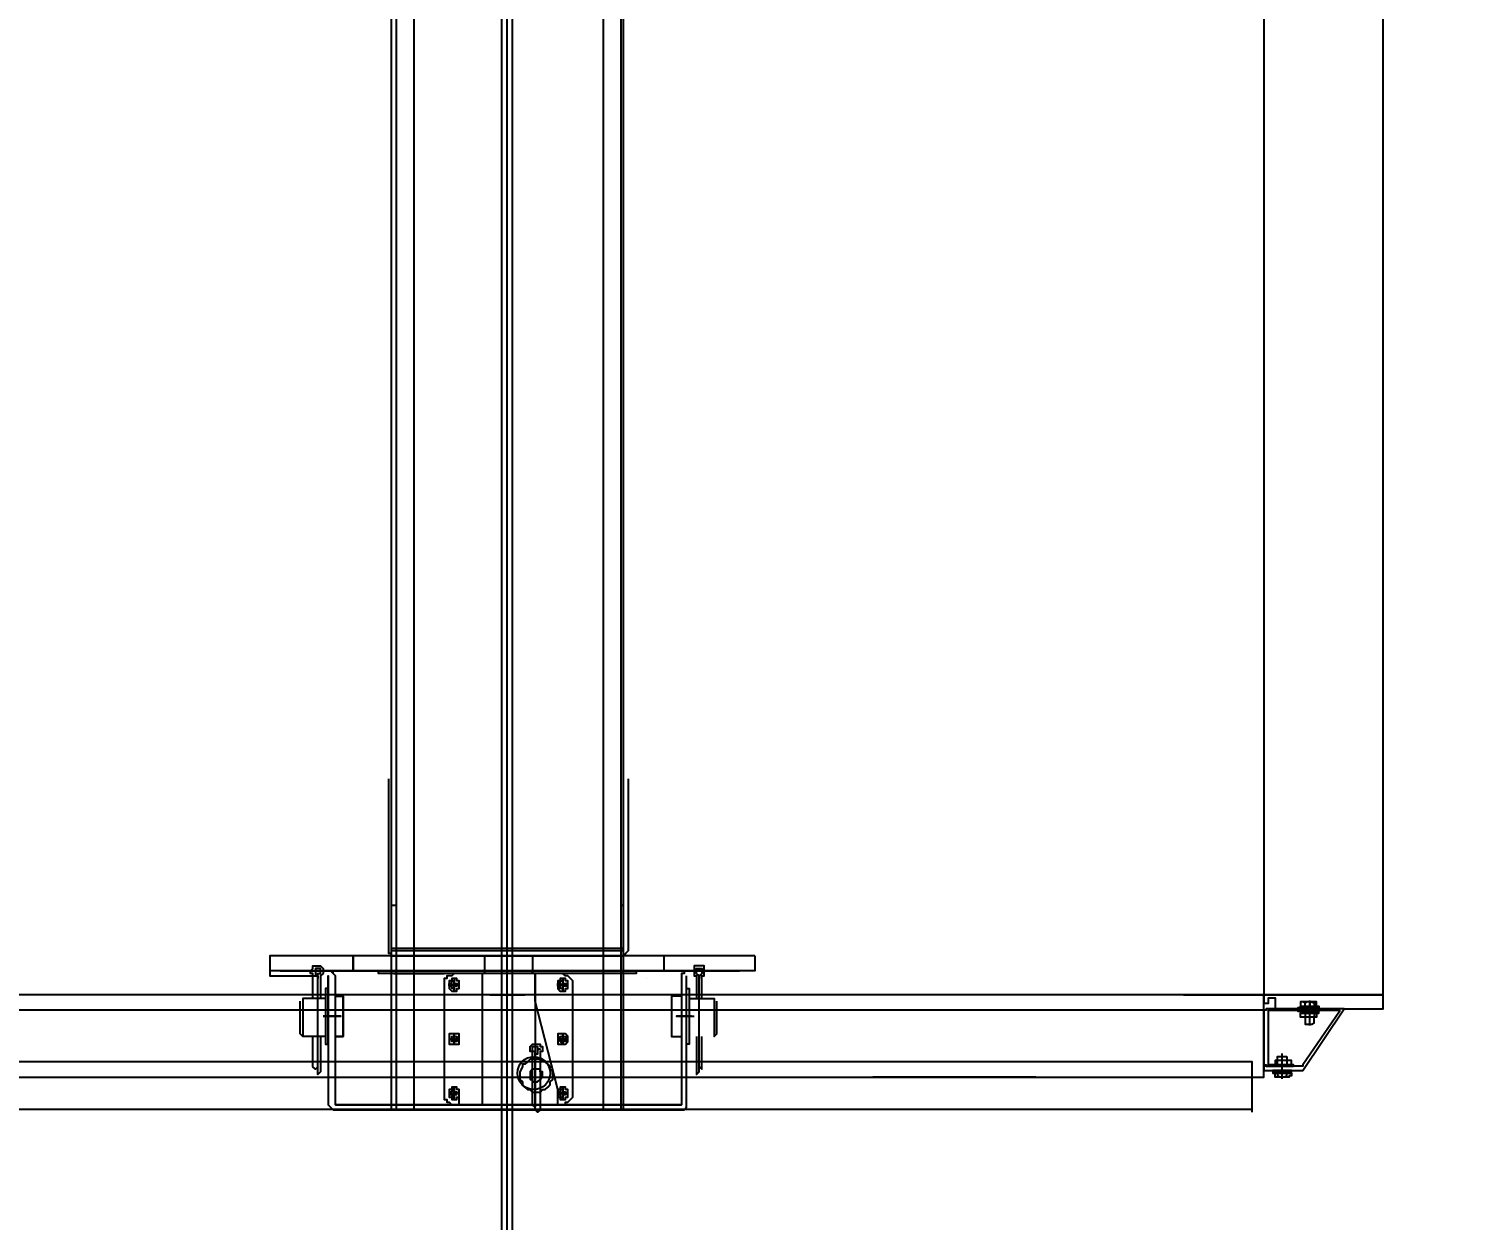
# Model space of a CAD drawing. Header units: millimetres. Extents: x -665 to 20582, y -27797 to 160.
# Drawn here: x 2170 to 3402, y -24586 to -23571 of the extents above; entities that cross this region are included whole.
import ezdxf

# ---------------------------------------------------------------- set-up
doc = ezdxf.new("R2010")
doc.units = ezdxf.units.MM
doc.layers.add('$2$PDF_0', color=7, linetype='Continuous')
doc.layers.add('AA_Rail', color=7, linetype='Continuous')
doc.layers.add('AA_Datum', color=7, linetype='Continuous', plot=False)
doc.styles.add('Century Gothic$001H0', font='cent.shx')
doc.dimstyles.new('Copy of ISO-25', dxfattribs={"dimtxt": 250, "dimasz": 80, "dimexe": 1.25, "dimexo": 0.625, "dimtad": 1, "dimtxsty": 'Century Gothic$001H0', "dimblk": 'ARCHTICK', "dimcen": 2.5, "dimadec": 0, "dimazin": 0, "dimtfac": 1, "dimtmove": 0, "dimatfit": 3, "dimfxl": 1, "dimarcsym": 0})

# ---------------------------------------------------------------- blocks, each defined once
blk = doc.blocks.new('_ArchTick')
at = {"color": 0, "linetype": 'ByBlock', "const_width": 0.15}
blk.add_lwpolyline([(-0.5, -0.5), (0.5, 0.5)], dxfattribs=at)
blk = doc.blocks.new('*D81')
at = {"color": 0, "lineweight": -2, "transparency": 16777216}
for p, q in [((3650, -8194.2), (249.4, -8194.2)), ((250.6, -25494.2), (250.6, -8194.2)), ((3650, -25494.2), (249.4, -25494.2))]:
    blk.add_line(p, q, dxfattribs=at)
at = {"layer": 'Defpoints', "color": 0, "transparency": 16777216}
for p in [(250.6, -8194.2), (3650.6, -8194.2), (3650.6, -25494.2)]:
    blk.add_point(p, dxfattribs=at)
at = {"color": 0, "lineweight": -2, "transparency": 16777216, "xscale": 80, "yscale": 80, "zscale": 80}
for p, rotation in [((250.6, -8194.2), 90), ((250.6, -25494.2), 270)]:
    blk.add_blockref('_ArchTick', p, dxfattribs=dict(at, rotation=rotation))
at = {"color": 0, "transparency": 16777216, "insert": (125, -16844.2), "char_height": 250, "attachment_point": 5, "rotation": 90, "style": 'Century Gothic$001H0'}
blk.add_mtext('SHAFT TOTAL HEIGHT 17300', dxfattribs=at)

msp = doc.modelspace()

# ---------------------------------------------------------------- linework, layer by layer
at = {"layer": '$2$PDF_0', "lineweight": 25}
for points in [[(3213.024, -24491.868), (1925.625, -24491.868), (1925.625, -22094.249), (3230.625, -22094.249), (3230.625, -22506.779), (3291.251, -22506.779), (3291.251, -22476.931), (3293.207, -22476.931), (3293.207, -22506.779), (3293.207, -22508.535), (3291.251, -22508.535), (3230.625, -22508.535), (3228.669, -22506.779), (3228.669, -22094.249)], [(2677.103, -24492.098), (2677.103, -22640.666), (2479.188, -22640.666), (2479.188, -24492.098)], [(2483.491, -22640.666), (2483.491, -24492.098)], [(2498.549, -22640.666), (2498.549, -24492.098)], [(2659.893, -22640.666), (2659.893, -24492.098)], [(2674.952, -22640.666), (2674.952, -24492.098)], [(2477.037, -24210.285), (2477.037, -24354.418), (2477.037, -24356.569), (2477.037, -24358.721), (2479.188, -24358.721), (2479.188, -24360.872), (2481.339, -24360.872), (2674.952, -24360.872), (2677.103, -24360.872), (2679.254, -24358.721), (2681.405, -24356.569), (2681.405, -24354.418), (2681.405, -24210.285)], [(2479.188, -24212.436), (2479.188, -24356.569), (2677.103, -24356.569), (2677.103, -24212.436)], [(2479.188, -24317.847), (2483.491, -24317.847)], [(2674.952, -24317.847), (2677.103, -24317.847)], [(2479.188, -24354.418), (2677.103, -24354.418)], [(2788.968, -24360.872), (2375.928, -24360.872), (2375.928, -24378.082), (2414.651, -24378.082)], [(2412.5, -24397.443), (2412.5, -24380.233), (2412.5, -24378.082), (2412.5, -24375.931), (2410.348, -24375.931), (2410.348, -24373.779), (2412.5, -24371.628), (2412.5, -24369.477), (2414.651, -24369.477), (2416.802, -24369.477), (2418.953, -24369.477), (2421.105, -24371.628), (2421.105, -24373.779), (2421.105, -24375.931), (2418.953, -24378.082), (2418.953, -24380.233), (2418.953, -24397.443)], [(2416.802, -24397.443), (2416.802, -24380.233), (2416.802, -24378.082), (2416.802, -24375.931), (2418.953, -24375.931), (2418.953, -24373.779), (2418.953, -24371.628), (2416.802, -24371.628), (2414.651, -24371.628), (2414.651, -24373.779), (2412.5, -24373.779), (2414.651, -24373.779), (2414.651, -24375.931), (2414.651, -24378.082), (2416.802, -24378.082), (2416.802, -24380.233)], [(2788.968, -24360.872), (2788.968, -24373.779), (2733.035, -24373.779), (2730.884, -24373.779), (2728.733, -24373.779), (2728.733, -24375.931), (2726.582, -24375.931), (2726.582, -24378.082), (2726.582, -24487.795), (2431.861, -24487.795), (2726.582, -24487.795)], [(2558.784, -24360.872), (2558.784, -24373.779), (2558.784, -24375.931)], [(2599.658, -24360.872), (2599.658, -24373.779), (2599.658, -24375.931), (2599.658, -24373.779)], [(2711.523, -24360.872), (2711.523, -24373.779)], [(2743.791, -24397.443), (2743.791, -24380.233), (2743.791, -24378.082), (2745.943, -24378.082), (2745.943, -24375.931), (2745.943, -24373.779), (2745.943, -24371.628), (2745.943, -24369.477), (2743.791, -24369.477), (2741.64, -24369.477), (2739.489, -24369.477), (2737.338, -24369.477), (2737.338, -24371.628), (2737.338, -24373.779), (2737.338, -24375.931), (2737.338, -24378.082), (2739.489, -24378.082), (2739.489, -24380.233), (2739.489, -24397.443)], [(2741.64, -24397.443), (2741.64, -24380.233), (2741.64, -24378.082), (2739.489, -24375.931), (2739.489, -24373.779), (2739.489, -24371.628), (2741.64, -24371.628), (2743.791, -24371.628), (2743.791, -24373.779), (2743.791, -24375.931), (2741.64, -24378.082), (2741.64, -24380.233)], [(2414.651, -24373.779), (2375.928, -24373.779)], [(2421.105, -24375.931), (2421.105, -24375.931)], [(2431.861, -24487.795), (2431.861, -24378.082), (2429.71, -24375.931), (2429.71, -24373.779), (2427.558, -24373.779), (2425.407, -24373.779), (2427.558, -24373.779), (2429.71, -24375.931), (2431.861, -24378.082)], [(2425.407, -24436.165), (2425.407, -24378.082), (2425.407, -24485.644), (2425.407, -24487.795), (2427.558, -24489.947), (2429.71, -24492.098), (2431.861, -24492.098), (2726.582, -24492.098), (2728.733, -24492.098), (2730.884, -24489.947), (2730.884, -24487.795), (2730.884, -24485.644), (2730.884, -24378.082)], [(2481.339, -24375.931), (2524.364, -24375.931)], [(2532.969, -24380.233), (2532.969, -24390.989), (2532.969, -24382.384), (2532.969, -24384.536), (2535.121, -24384.536), (2535.121, -24386.687), (2532.969, -24386.687), (2532.969, -24388.838), (2530.818, -24388.838), (2530.818, -24386.687), (2528.667, -24386.687), (2528.667, -24384.536), (2530.818, -24384.536), (2530.818, -24382.384), (2532.969, -24382.384)], [(2532.969, -24382.384), (2532.969, -24382.384)], [(2556.633, -24375.931), (2556.633, -24487.795)], [(2621.17, -24487.795), (2621.17, -24474.888), (2601.809, -24399.594), (2601.809, -24375.931), (2601.809, -24487.795), (2601.809, -24489.947), (2599.658, -24487.795), (2599.658, -24461.98), (2599.658, -24446.922), (2599.658, -24444.77), (2599.658, -24442.619), (2597.507, -24442.619), (2597.507, -24440.468), (2597.507, -24438.317), (2599.658, -24436.165), (2601.809, -24436.165), (2603.96, -24436.165), (2606.112, -24436.165), (2606.112, -24438.317), (2608.263, -24438.317), (2608.263, -24440.468), (2608.263, -24442.619), (2606.112, -24442.619), (2606.112, -24444.77), (2606.112, -24446.922), (2606.112, -24461.98), (2606.112, -24492.098), (2603.96, -24494.249), (2601.809, -24492.098), (2601.809, -24461.98), (2601.809, -24446.922)], [(2625.473, -24382.384), (2625.473, -24382.384)], [(2677.103, -24375.931), (2634.078, -24375.931)], [(2696.464, -24380.233), (2696.464, -24380.233)], [(1889.439, -24464.487), (3222.802, -24464.487), (3222.802, -24394.249), (1889.439, -24394.249)], [(2416.802, -24438.317), (2416.802, -24386.687)], [(2528.667, -24386.687), (2537.272, -24384.536), (2528.667, -24386.687)], [(2532.969, -24388.838), (2532.969, -24388.838)], [(2621.17, -24386.687), (2629.775, -24384.536), (2621.17, -24386.687)], [(2621.17, -24384.536), (2621.17, -24384.536)], [(2625.473, -24388.838), (2625.473, -24388.838)], [(2726.582, -24395.292), (2717.977, -24395.292), (2717.977, -24429.712), (2726.582, -24429.712)], [(2741.64, -24438.317), (2741.64, -24386.687)], [(3154.354, -24394.249), (3222.802, -24394.249), (3160.221, -24394.249)], [(3291.251, -24406.154), (3324.498, -24406.154), (3324.498, -24394.249), (3322.542, -24394.249), (3222.802, -24394.249), (3267.783, -24394.249)], [(3236.492, -24394.249), (3222.802, -24394.249), (3222.802, -24400.202), (3222.802, -24401.392), (3224.758, -24401.392), (3226.714, -24401.392), (3226.714, -24400.202), (3226.714, -24396.63), (3228.669, -24396.63), (3232.581, -24396.63), (3232.581, -24404.963), (3232.581, -24406.154), (3234.536, -24406.154), (3256.049, -24406.154)], [(3259.96, -24394.249), (3250.182, -24394.249)], [(3222.802, -24407.344), (1889.439, -24407.344)], [(2423.256, -24397.443), (2403.895, -24397.443), (2403.895, -24429.712), (2401.743, -24427.56), (2401.743, -24399.594)], [(2733.035, -24397.443), (2754.548, -24397.443), (2754.548, -24429.712), (2756.699, -24427.56), (2756.699, -24399.594)], [(3226.714, -24406.154), (3226.714, -24406.154)], [(3228.669, -24396.63), (3228.669, -24396.63)], [(3259.96, -24408.535), (3258.004, -24409.725), (3258.004, -24413.297), (3256.049, -24413.297), (3254.093, -24413.297), (3254.093, -24409.725), (3267.783, -24409.725), (3267.783, -24413.297), (3265.827, -24413.297), (3261.916, -24413.297), (3259.96, -24413.297), (3258.004, -24413.297), (3258.004, -24418.059), (3258.004, -24419.249), (3263.872, -24419.249), (3265.827, -24418.059), (3265.827, -24413.297)], [(3265.827, -24400.202), (3256.049, -24400.202)], [(3259.96, -24404.963), (3258.004, -24403.773), (3258.004, -24401.392)], [(3261.916, -24420.44), (3261.916, -24399.011)], [(3261.916, -24400.202), (3261.916, -24400.202)], [(3261.916, -24403.773), (3261.916, -24400.202), (3261.916, -24403.773)], [(3263.872, -24404.963), (3261.916, -24403.773)], [(3263.872, -24408.535), (3261.916, -24409.725)], [(3265.827, -24401.392), (3265.827, -24403.773)], [(3265.827, -24406.154), (3271.694, -24406.154)], [(2421.105, -24412.502), (2436.163, -24412.502), (2421.105, -24412.502)], [(2735.186, -24412.502), (2722.279, -24412.502), (2737.338, -24412.502)], [(3254.093, -24413.297), (3254.093, -24413.297)], [(3265.827, -24409.725), (3265.827, -24413.297), (3256.049, -24413.297)], [(3265.827, -24413.297), (3265.827, -24413.297)], [(2423.256, -24429.712), (2403.895, -24429.712)], [(2416.802, -24455.527), (2414.651, -24457.678), (2412.5, -24455.527), (2412.5, -24429.712)], [(2418.953, -24429.712), (2418.953, -24459.829), (2416.802, -24461.98), (2416.802, -24459.829), (2416.802, -24429.712)], [(2528.667, -24431.863), (2528.667, -24431.863)], [(2532.969, -24427.56), (2532.969, -24436.165), (2532.969, -24427.56)], [(2532.969, -24429.712), (2532.969, -24429.712)], [(2535.121, -24431.863), (2535.121, -24431.863)], [(2537.272, -24431.863), (2537.272, -24431.863)], [(2621.17, -24431.863), (2621.17, -24431.863)], [(2625.473, -24427.56), (2625.473, -24436.165), (2625.473, -24427.56)], [(2625.473, -24427.56), (2625.473, -24436.165), (2625.473, -24427.56)], [(2625.473, -24429.712), (2625.473, -24429.712)], [(2627.624, -24431.863), (2627.624, -24431.863)], [(2629.775, -24431.863), (2629.775, -24431.863)], [(2739.489, -24429.712), (2739.489, -24459.829), (2739.489, -24461.98), (2741.64, -24459.829), (2741.64, -24429.712)], [(2741.64, -24455.527), (2743.791, -24457.678), (2743.791, -24455.527), (2743.791, -24429.712)], [(2532.969, -24436.165), (2532.969, -24436.165)], [(2603.96, -24442.619), (2603.96, -24442.619)], [(2625.473, -24436.165), (2625.473, -24436.165)], [(3238.448, -24465.678), (3238.448, -24444.249)], [(3213.024, -24494.249), (3213.024, -24451.392), (1889.439, -24451.392)], [(3244.315, -24450.202), (3232.581, -24450.202)], [(3234.536, -24453.773), (3234.536, -24450.202)], [(3242.359, -24450.202), (3242.359, -24453.773)], [(3028.567, -24464.487), (2889.713, -24464.487)], [(3234.536, -24460.916), (3234.536, -24463.297), (3234.536, -24464.487), (3232.581, -24464.487), (3232.581, -24463.297), (3232.581, -24460.916), (3246.27, -24460.916), (3246.27, -24463.297), (3244.315, -24463.297), (3244.315, -24464.487), (3242.359, -24464.487), (3242.359, -24463.297), (3240.403, -24464.487), (3236.492, -24464.487), (3234.536, -24463.297)], [(3232.581, -24463.297), (3232.581, -24463.297)], [(3244.315, -24464.487), (3232.581, -24464.487)], [(3236.492, -24459.725), (3236.492, -24460.916)], [(3240.403, -24459.725), (3240.403, -24460.916)], [(3242.359, -24463.297), (3242.359, -24460.916)], [(3242.359, -24463.297), (3242.359, -24463.297)], [(2528.667, -24479.19), (2537.272, -24477.039), (2528.667, -24479.19)], [(2532.969, -24472.737), (2532.969, -24483.493), (2532.969, -24472.737)], [(2532.969, -24474.888), (2532.969, -24474.888)], [(2532.969, -24481.342), (2532.969, -24481.342)], [(2537.272, -24487.795), (2537.272, -24474.888)], [(2621.17, -24479.19), (2629.775, -24477.039), (2621.17, -24479.19)], [(2621.17, -24477.039), (2621.17, -24477.039)], [(2625.473, -24472.737), (2625.473, -24483.493), (2625.473, -24472.737)], [(2625.473, -24472.737), (2625.473, -24483.493), (2625.473, -24472.737)], [(2625.473, -24474.888), (2625.473, -24474.888)], [(2625.473, -24481.342), (2625.473, -24481.342)]]:
    msp.add_lwpolyline(points, dxfattribs=at)
for points in [[(3222.802, -22508.535), (3222.802, -24394.249), (3324.498, -24394.249), (3324.498, -22508.535)], [(2446.92, -24373.779), (2446.92, -24360.872)], [(2384.533, -24373.779), (2776.06, -24373.779)], [(2687.859, -24373.779), (2687.859, -24375.931), (2468.432, -24375.931), (2468.432, -24373.779)], [(2532.969, -24375.931), (2530.818, -24378.082), (2528.667, -24378.082), (2526.516, -24378.082), (2526.516, -24380.233), (2524.364, -24380.233), (2524.364, -24382.384), (2524.364, -24384.536), (2524.364, -24386.687), (2524.364, -24479.19), (2524.364, -24481.342), (2524.364, -24483.493), (2526.516, -24483.493), (2526.516, -24485.644), (2528.667, -24485.644), (2530.818, -24487.795), (2532.969, -24487.795), (2625.473, -24487.795), (2627.624, -24487.795), (2627.624, -24485.644), (2629.775, -24485.644), (2631.927, -24483.493), (2634.078, -24481.342), (2634.078, -24479.19), (2634.078, -24386.687), (2634.078, -24384.536), (2634.078, -24382.384), (2631.927, -24380.233), (2629.775, -24378.082), (2627.624, -24378.082), (2625.473, -24375.931)], [(2537.272, -24386.687), (2537.272, -24384.536), (2537.272, -24382.384), (2535.121, -24382.384), (2535.121, -24380.233), (2532.969, -24380.233), (2530.818, -24380.233), (2530.818, -24382.384), (2528.667, -24382.384), (2528.667, -24384.536), (2528.667, -24386.687), (2528.667, -24388.838), (2530.818, -24390.989), (2532.969, -24390.989), (2535.121, -24390.989), (2535.121, -24388.838), (2537.272, -24388.838)], [(2629.775, -24386.687), (2629.775, -24384.536), (2629.775, -24382.384), (2627.624, -24382.384), (2627.624, -24380.233), (2625.473, -24380.233), (2623.322, -24380.233), (2623.322, -24382.384), (2621.17, -24382.384), (2621.17, -24384.536), (2621.17, -24386.687), (2621.17, -24388.838), (2623.322, -24390.989), (2625.473, -24390.989), (2627.624, -24390.989), (2627.624, -24388.838), (2629.775, -24388.838)], [(2625.473, -24382.384), (2625.473, -24384.536), (2627.624, -24384.536), (2627.624, -24386.687), (2625.473, -24386.687), (2625.473, -24388.838), (2623.322, -24388.838), (2623.322, -24386.687), (2621.17, -24386.687), (2621.17, -24384.536), (2623.322, -24384.536), (2623.322, -24382.384), (2625.473, -24382.384), (2625.473, -24390.989), (2625.473, -24380.233), (2625.473, -24390.989), (2625.473, -24382.384), (2625.473, -24384.536), (2627.624, -24384.536), (2627.624, -24386.687), (2625.473, -24386.687), (2625.473, -24388.838), (2623.322, -24388.838), (2623.322, -24386.687), (2621.17, -24386.687), (2621.17, -24384.536), (2623.322, -24384.536), (2623.322, -24382.384)], [(2629.775, -24386.687), (2621.17, -24384.536), (2629.775, -24386.687), (2629.775, -24384.536), (2629.775, -24382.384), (2627.624, -24382.384), (2627.624, -24380.233), (2625.473, -24380.233), (2623.322, -24380.233), (2623.322, -24382.384), (2621.17, -24382.384), (2621.17, -24384.536), (2621.17, -24386.687), (2621.17, -24388.838), (2623.322, -24390.989), (2625.473, -24390.989), (2627.624, -24390.989), (2627.624, -24388.838), (2629.775, -24388.838)], [(2425.407, -24388.838), (2423.256, -24388.838), (2423.256, -24436.165), (2425.407, -24436.165)], [(2425.407, -24388.838), (2423.256, -24388.838), (2423.256, -24436.165), (2425.407, -24436.165)], [(2431.861, -24429.712), (2438.315, -24429.712), (2438.315, -24395.292), (2431.861, -24395.292), (2438.315, -24395.292), (2438.315, -24429.712)], [(2730.884, -24388.838), (2733.035, -24388.838), (2733.035, -24436.165), (2730.884, -24436.165)], [(3248.226, -24454.963), (3248.226, -24453.773), (3226.714, -24453.773), (3226.714, -24407.344), (3285.384, -24407.344), (3287.34, -24407.344), (3287.34, -24408.535), (3256.049, -24453.773), (3256.049, -24454.963), (3222.802, -24454.963), (3222.802, -24458.535), (3256.049, -24458.535), (3291.251, -24406.154), (3226.714, -24406.154), (3224.758, -24406.154), (3224.758, -24407.344), (3222.802, -24407.344), (3222.802, -24452.582), (3222.802, -24453.773), (3224.758, -24453.773), (3224.758, -24454.963), (3226.714, -24454.963)], [(3254.093, -24404.963), (3254.093, -24403.773), (3269.739, -24403.773), (3269.739, -24404.963), (3269.739, -24406.154), (3252.137, -24406.154), (3252.137, -24404.963), (3269.739, -24404.963)], [(3269.739, -24408.535), (3252.137, -24408.535), (3252.137, -24407.344), (3269.739, -24407.344), (3269.739, -24408.535), (3254.093, -24408.535), (3254.093, -24409.725), (3269.739, -24409.725)], [(3267.783, -24403.773), (3267.783, -24401.392), (3267.783, -24400.202), (3265.827, -24400.202), (3265.827, -24401.392), (3261.916, -24400.202), (3259.96, -24400.202), (3258.004, -24401.392), (3256.049, -24400.202), (3254.093, -24400.202), (3254.093, -24401.392), (3254.093, -24403.773)], [(2528.667, -24431.863), (2537.272, -24431.863), (2537.272, -24429.712), (2537.272, -24427.56), (2535.121, -24427.56), (2532.969, -24427.56), (2530.818, -24427.56), (2528.667, -24427.56), (2528.667, -24429.712), (2528.667, -24431.863), (2528.667, -24434.014), (2528.667, -24436.165), (2530.818, -24436.165), (2532.969, -24436.165), (2535.121, -24436.165), (2537.272, -24436.165), (2537.272, -24434.014), (2537.272, -24431.863)], [(2532.969, -24436.165), (2532.969, -24434.014), (2530.818, -24434.014), (2530.818, -24431.863), (2528.667, -24431.863), (2530.818, -24431.863), (2530.818, -24429.712), (2532.969, -24429.712), (2532.969, -24427.56), (2532.969, -24429.712), (2535.121, -24429.712), (2535.121, -24431.863), (2535.121, -24434.014), (2532.969, -24434.014)], [(2621.17, -24431.863), (2629.775, -24431.863), (2629.775, -24429.712), (2627.624, -24427.56), (2625.473, -24427.56), (2623.322, -24427.56), (2621.17, -24427.56), (2621.17, -24429.712), (2621.17, -24431.863), (2621.17, -24434.014), (2621.17, -24436.165), (2623.322, -24436.165), (2625.473, -24436.165), (2627.624, -24436.165), (2629.775, -24434.014), (2629.775, -24431.863)], [(2625.473, -24436.165), (2625.473, -24434.014), (2623.322, -24434.014), (2623.322, -24431.863), (2621.17, -24431.863), (2623.322, -24431.863), (2623.322, -24429.712), (2625.473, -24429.712), (2625.473, -24427.56), (2625.473, -24429.712), (2627.624, -24429.712), (2627.624, -24431.863), (2627.624, -24434.014), (2625.473, -24434.014)], [(2629.775, -24431.863), (2621.17, -24431.863), (2629.775, -24431.863), (2629.775, -24429.712), (2627.624, -24427.56), (2625.473, -24427.56), (2623.322, -24427.56), (2621.17, -24427.56), (2621.17, -24429.712), (2621.17, -24431.863), (2621.17, -24434.014), (2621.17, -24436.165), (2623.322, -24436.165), (2625.473, -24436.165), (2627.624, -24436.165), (2629.775, -24434.014)], [(2621.17, -24431.863), (2623.322, -24431.863), (2623.322, -24429.712), (2625.473, -24429.712), (2625.473, -24427.56), (2625.473, -24429.712), (2627.624, -24429.712), (2627.624, -24431.863), (2627.624, -24434.014), (2625.473, -24434.014), (2625.473, -24436.165), (2623.322, -24434.014), (2623.322, -24431.863)], [(2599.658, -24442.619), (2599.658, -24440.468), (2599.658, -24438.317), (2601.809, -24438.317), (2603.96, -24438.317), (2603.96, -24440.468), (2606.112, -24440.468), (2603.96, -24440.468), (2603.96, -24442.619), (2603.96, -24444.77), (2601.809, -24444.77), (2601.809, -24446.922), (2601.809, -24444.77), (2601.809, -24442.619)], [(2616.868, -24461.98), (2616.868, -24459.829), (2614.717, -24457.678), (2614.717, -24455.527), (2612.565, -24453.375), (2610.414, -24451.224), (2608.263, -24451.224), (2606.112, -24449.073), (2603.96, -24449.073), (2599.658, -24449.073), (2597.507, -24449.073), (2595.356, -24451.224), (2593.204, -24453.375), (2591.053, -24453.375), (2591.053, -24455.527), (2588.902, -24459.829), (2588.902, -24461.98), (2588.902, -24464.132), (2588.902, -24466.283), (2591.053, -24468.434), (2591.053, -24470.585), (2593.204, -24472.737), (2595.356, -24474.888), (2597.507, -24474.888), (2599.658, -24477.039), (2603.96, -24477.039), (2606.112, -24477.039), (2608.263, -24474.888), (2610.414, -24474.888), (2612.565, -24472.737), (2614.717, -24470.585), (2614.717, -24468.434), (2616.868, -24466.283)], [(2608.263, -24461.98), (2608.263, -24459.829), (2606.112, -24459.829), (2606.112, -24457.678), (2603.96, -24457.678), (2601.809, -24457.678), (2599.658, -24457.678), (2597.507, -24459.829), (2597.507, -24461.98), (2597.507, -24464.132), (2597.507, -24466.283), (2599.658, -24466.283), (2599.658, -24468.434), (2601.809, -24468.434), (2603.96, -24468.434), (2606.112, -24466.283), (2608.263, -24464.132)], [(3246.27, -24453.773), (3246.27, -24450.202), (3244.315, -24450.202), (3242.359, -24450.202), (3240.403, -24450.202), (3236.492, -24450.202), (3234.536, -24450.202), (3232.581, -24450.202), (3232.581, -24453.773)], [(3242.359, -24446.63), (3242.359, -24450.202), (3234.536, -24450.202), (3234.536, -24446.63)], [(3230.625, -24459.725), (3246.27, -24459.725), (3230.625, -24459.725), (3230.625, -24460.916), (3246.27, -24460.916), (3246.27, -24459.725), (3246.27, -24458.535), (3230.625, -24458.535)], [(2537.272, -24479.19), (2537.272, -24477.039), (2537.272, -24474.888), (2535.121, -24474.888), (2535.121, -24472.737), (2532.969, -24472.737), (2530.818, -24472.737), (2530.818, -24474.888), (2528.667, -24474.888), (2528.667, -24477.039), (2528.667, -24479.19), (2528.667, -24481.342), (2530.818, -24481.342), (2530.818, -24483.493), (2532.969, -24483.493), (2535.121, -24483.493), (2535.121, -24481.342), (2537.272, -24481.342)], [(2532.969, -24481.342), (2532.969, -24479.19), (2535.121, -24479.19), (2535.121, -24477.039), (2532.969, -24477.039), (2532.969, -24474.888), (2530.818, -24474.888), (2530.818, -24477.039), (2528.667, -24477.039), (2528.667, -24479.19), (2530.818, -24479.19), (2530.818, -24481.342)], [(2629.775, -24479.19), (2629.775, -24477.039), (2629.775, -24474.888), (2627.624, -24474.888), (2627.624, -24472.737), (2625.473, -24472.737), (2623.322, -24472.737), (2623.322, -24474.888), (2621.17, -24474.888), (2621.17, -24477.039), (2621.17, -24479.19), (2621.17, -24481.342), (2623.322, -24481.342), (2623.322, -24483.493), (2625.473, -24483.493), (2627.624, -24483.493), (2627.624, -24481.342), (2629.775, -24481.342)], [(2629.775, -24479.19), (2621.17, -24477.039), (2629.775, -24479.19), (2629.775, -24477.039), (2629.775, -24474.888), (2627.624, -24474.888), (2627.624, -24472.737), (2625.473, -24472.737), (2623.322, -24472.737), (2623.322, -24474.888), (2621.17, -24474.888), (2621.17, -24477.039), (2621.17, -24479.19), (2621.17, -24481.342), (2623.322, -24481.342), (2623.322, -24483.493), (2625.473, -24483.493), (2627.624, -24483.493), (2627.624, -24481.342), (2629.775, -24481.342)], [(2625.473, -24481.342), (2625.473, -24479.19), (2627.624, -24479.19), (2627.624, -24477.039), (2625.473, -24477.039), (2625.473, -24474.888), (2623.322, -24474.888), (2623.322, -24477.039), (2621.17, -24477.039), (2621.17, -24479.19), (2623.322, -24479.19), (2623.322, -24481.342)], [(2621.17, -24479.19), (2623.322, -24479.19), (2623.322, -24481.342), (2625.473, -24481.342), (2625.473, -24479.19), (2627.624, -24479.19), (2627.624, -24477.039), (2625.473, -24477.039), (2625.473, -24474.888), (2623.322, -24474.888), (2623.322, -24477.039), (2621.17, -24477.039)]]:
    msp.add_lwpolyline(points, close=True, dxfattribs=at)
msp.add_circle((2600.734, -24460.904), 13.983, dxfattribs=at)
msp.add_line((3222.802, -22508.535), (3222.802, -24394.249))
at = {"layer": 'AA_Datum'}
for p, q in [((2578.125, -25494.249), (2578.125, -8194.249)), ((2563.125, -24394.249), (2593.125, -24394.249))]:
    msp.add_line(p, q, dxfattribs=at)
at = {"layer": 'AA_Rail'}
for p, q in [((2573.625, -25494.249), (2573.625, -8194.249)), ((2582.625, -25494.249), (2582.625, -8194.249))]:
    msp.add_line(p, q, dxfattribs=at)

# ---------------------------------------------------------------- dimensions: what is measured, and where the dimension line sits
dim = msp.add_linear_dim(base=(250.625, -8194.249), p1=(3650.625, -25494.249), p2=(3650.625, -8194.249), angle=90, text='SHAFT TOTAL HEIGHT <>', dimstyle='Copy of ISO-25')
dim.commit()
dim.dimension.update_dxf_attribs({"geometry": '*D81', "text_midpoint": (125, -16844.249)})

doc.saveas('drawing.dxf')
